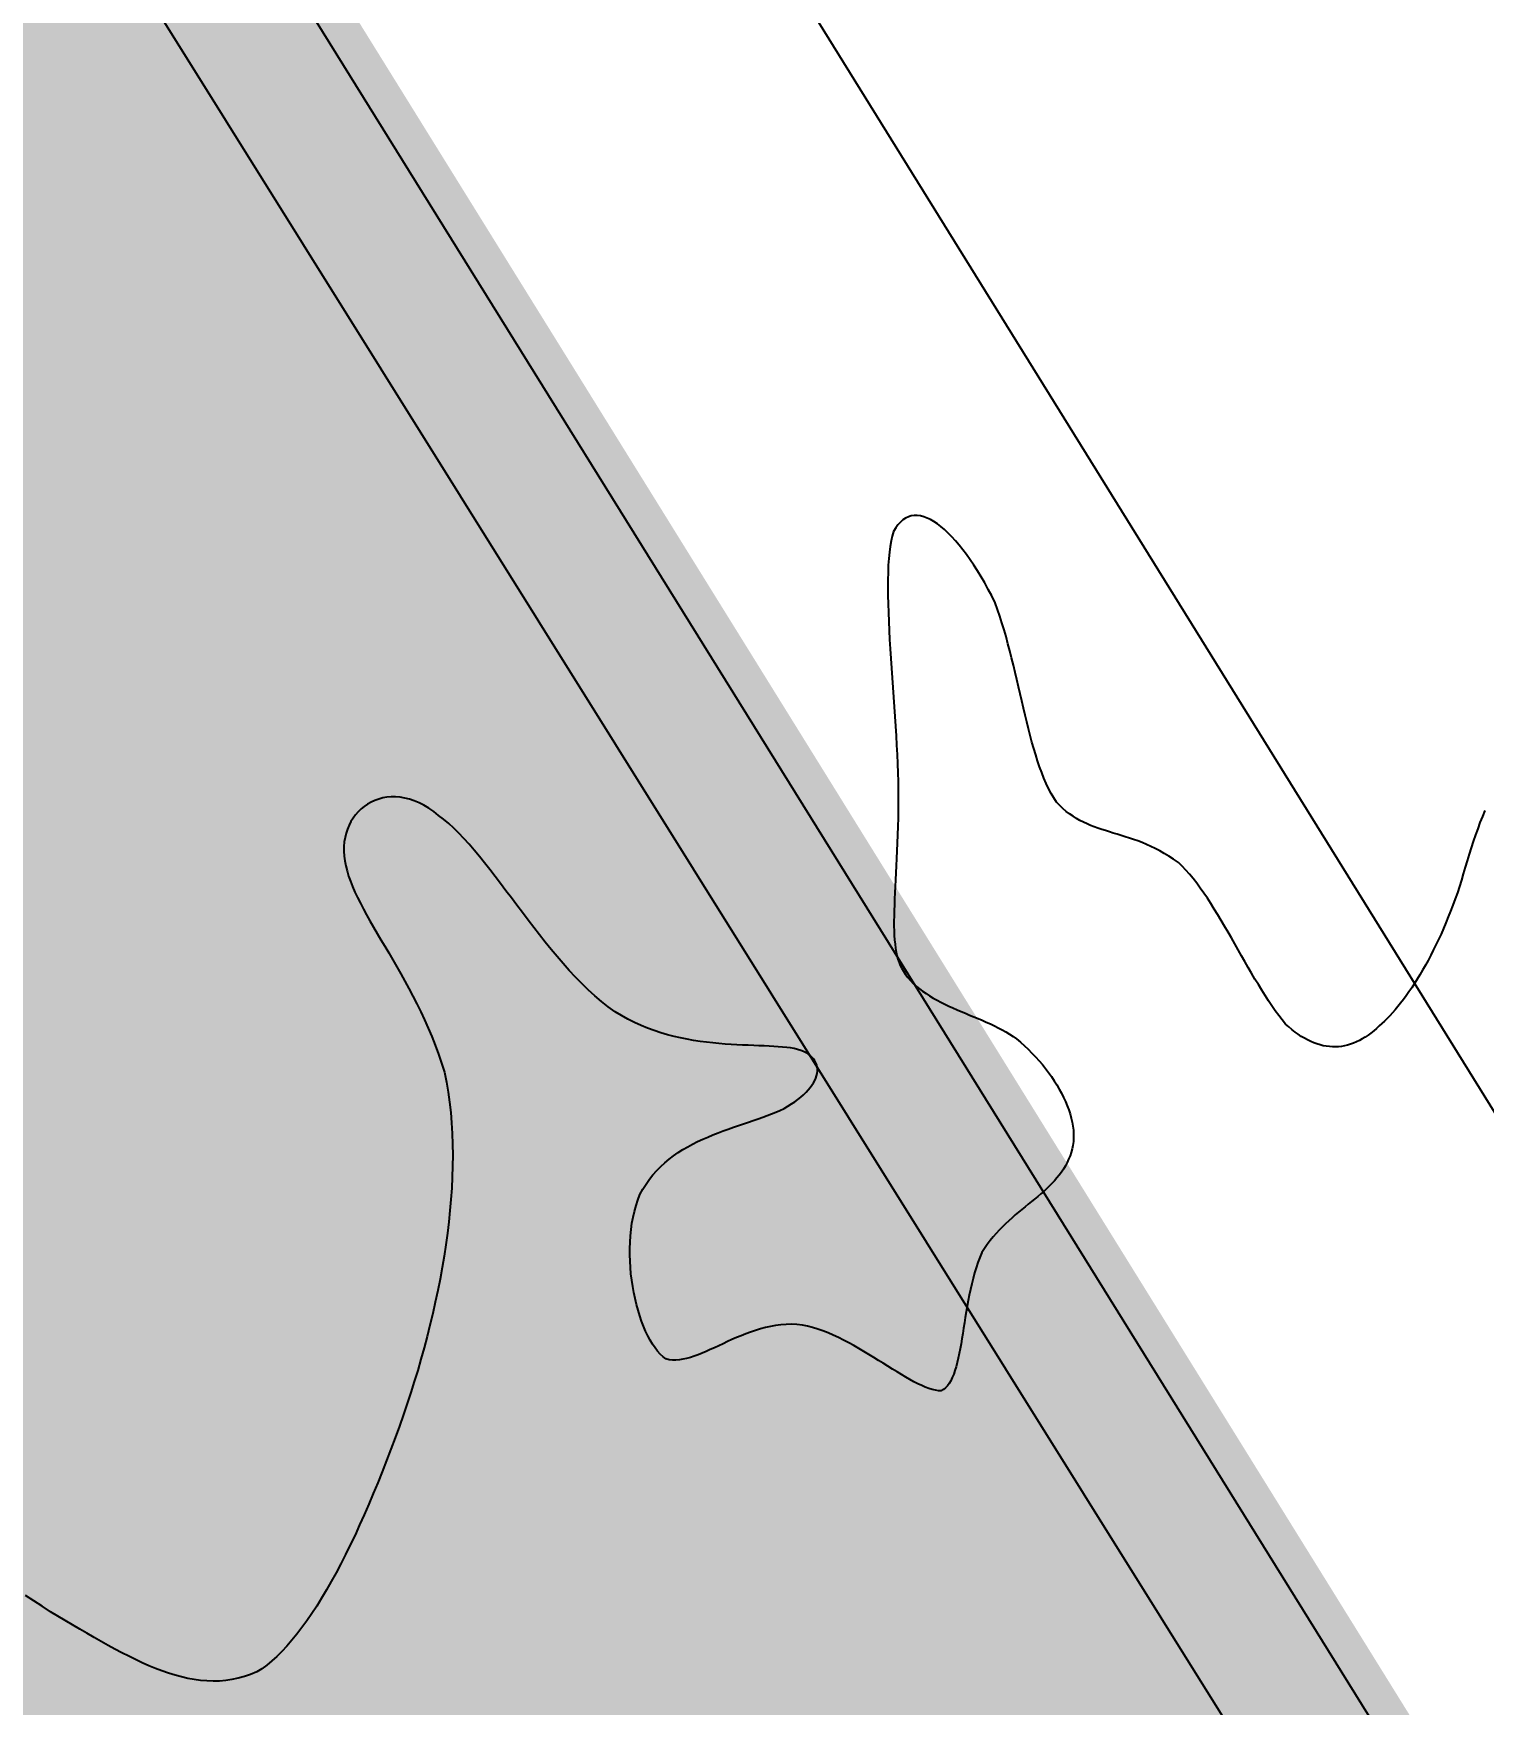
# Model space of a CAD drawing. Header units: metres. Extents: x 3 to 509016, y 4 to 6969473.
# Drawn here: x 507894.491 to 507895.671, y 6967176.124 to 6967177.483 of the extents above; entities that cross this region are included whole.
import ezdxf

# ---------------------------------------------------------------- set-up
doc = ezdxf.new("R2010")
doc.units = ezdxf.units.M
doc.layers.add('_PROP-BDY', color=6, linetype='Continuous', plot=False)
for name, color, linetype in [('C_TEXT_DIMS', 1, 'Continuous'), ('EWS_BATTER TOE', 252, 'Continuous'), ('HATCH_LANDSCAPE', 1, 'Continuous'), ('mga2020DR_UNLINED', 252, 'Continuous'), ('mga2020VEG_TREE', 252, 'Continuous'), ('XREF', 7, 'Continuous')]:
    doc.layers.add(name, color=color, linetype=linetype)
doc.styles.add('ISOCP', font='isocp.shx')
doc.dimstyles.new('ISOCP', dxfattribs={"dimtxt": 2.5, "dimasz": 3, "dimexe": 1.5, "dimexo": 5, "dimgap": 1.5, "dimtad": 1, "dimzin": 0, "dimdsep": 46, "dimtxsty": 'ISOCP', "dimcen": 1, "dimclrd": 256, "dimclre": 256, "dimclrt": 7, "dimadec": 0, "dimazin": 0, "dimtfac": 1, "dimtmove": 0, "dimatfit": 2, "dimfxl": 1, "dimtfill": 1, "dimtolj": 1, "dimtzin": 0, "dimlwd": -1, "dimlwe": -1, "dimarcsym": 0})

# ---------------------------------------------------------------- blocks, each defined once
blk = doc.blocks.new('XD_HATCH')
at = {"layer": 'HATCH_LANDSCAPE', "ltscale": 0.5}
h = blk.add_hatch(dxfattribs=at)
h.set_pattern_fill('GRASS', color=256, scale=0.05)
h.set_pattern_definition([(212.013854887, (0, 0), (-0.28538859865, -1.2375190291), [0.238125, -1.557926224]), (167.013854887, (0, 0), (-0.28538859868, -1.23751902925), [0.238125, -1.031875]), (257.013854887, (0, 0), (1.23751902925, -0.28538859868), [0.238125, -1.031875])])
edge = h.paths.add_edge_path()
edge.add_line((507834.6194, 6967286.6003), (507833.7745, 6967278.3766))
edge.add_line((507833.7745, 6967278.3766), (507834.4563, 6967266.5732))
edge.add_arc((507833.4405, 6967266.3882), 1.0325, -56.8269, 10.3208, ccw=False)
edge.add_line((507834.0055, 6967265.524), (507833.7027, 6967265.3348))
edge.add_line((507833.7027, 6967265.3348), (507831.8595, 6967265.8814))
edge.add_arc((507790.5773, 6967261.1965), 41.5471, 6.4744, 11.72996)
edge.add_arc((507652.9266, 6967269.5696), 178.3302, 0.023588, 2.717699)
edge.add_arc((507863.8943, 6967277.5885), 32.8409, 156.38178, 179.23816, ccw=False)
edge.add_line((507833.8043, 6967290.7459), (507834.868, 6967290.3037))
edge.add_line((507834.868, 6967290.3037), (507834.6194, 6967286.6003))
edge = h.paths.add_edge_path()
edge.add_line((507840.3758, 6967264.2031), (507839.0111, 6967268.6216))
edge.add_line((507839.0111, 6967268.6216), (507838.9485, 6967268.9634))
edge.add_line((507838.9485, 6967268.9634), (507838.9635, 6967269.4631))
edge.add_line((507838.9635, 6967269.4631), (507838.7986, 6967271.4707))
edge.add_line((507838.7986, 6967271.4707), (507838.5426, 6967271.9806))
edge.add_line((507838.5426, 6967271.9806), (507838.3277, 6967272.489))
edge.add_line((507838.3277, 6967272.489), (507838.1812, 6967272.9949))
edge.add_line((507838.1812, 6967272.9949), (507838.0533, 6967273.5))
edge.add_line((507838.0533, 6967273.5), (507837.435, 6967274.5364))
edge.add_line((507837.435, 6967274.5364), (507837.4424, 6967274.8298))
edge.add_line((507837.4424, 6967274.8298), (507837.523, 6967275.3334))
edge.add_line((507837.523, 6967275.3334), (507837.4511, 6967275.831))
edge.add_line((507837.4511, 6967275.831), (507837.4008, 6967276.3294))
edge.add_line((507837.4008, 6967276.3294), (507837.3858, 6967276.8292))
edge.add_line((507837.3858, 6967276.8292), (507837.3708, 6967277.329))
edge.add_line((507837.3708, 6967277.329), (507837.3559, 6967277.8288))
edge.add_line((507837.3559, 6967277.8288), (507837.2868, 6967278.3259))
edge.add_line((507837.2868, 6967278.3259), (507837.6201, 6967280.3039))
edge.add_line((507837.6201, 6967280.3039), (507837.7291, 6967281.2981))
edge.add_line((507837.7291, 6967281.2981), (507837.7573, 6967281.7976))
edge.add_line((507837.7573, 6967281.7976), (507837.7637, 6967283.3032))
edge.add_line((507837.7637, 6967283.3032), (507837.8004, 6967283.8019))
edge.add_line((507837.8004, 6967283.8019), (507837.9, 6967284.2949))
edge.add_line((507837.9, 6967284.2949), (507838.1892, 6967285.2728))
edge.add_line((507838.1892, 6967285.2728), (507838.2709, 6967285.7675))
edge.add_line((507838.2709, 6967285.7675), (507838.3266, 6967286.2645))
edge.add_line((507838.3266, 6967286.2645), (507837.056, 6967286.299))
edge.add_line((507837.056, 6967286.299), (507837.0835, 6967286.024))
edge.add_line((507837.0835, 6967286.024), (507836.2865, 6967278.3018))
edge.add_line((507836.2865, 6967278.3018), (507836.7877, 6967269.7623))
edge.add_line((507836.7877, 6967269.7623), (507836.9971, 6967265.9725))
edge.add_arc((507835.4372, 6967265.8975), 1.5617, -51.2364, 2.7548, ccw=False)
edge.add_line((507836.415, 6967264.6797), (507834.7625, 6967263.6386))
edge.add_line((507834.7625, 6967263.6386), (507834.4122, 6967261.6514))
edge.add_line((507834.4122, 6967261.6514), (507838.3369, 6967255.3696))
edge.add_arc((507838.6337, 6967255.5551), 0.35, 211.9938, 302.0004)
edge.add_line((507838.8192, 6967255.2583), (507843.102, 6967257.934))
edge.add_line((507843.102, 6967257.934), (507849.8852, 6967247.0769))
edge.add_line((507849.8852, 6967247.0769), (507845.6775, 6967244.448))
edge.add_arc((507845.8629, 6967244.1511), 0.35, 121.996, 211.996)
edge.add_line((507845.5661, 6967243.9657), (507846.3609, 6967242.6936))
edge.add_arc((507846.6577, 6967242.879), 0.35, 211.996, 301.996)
edge.add_line((507846.8432, 6967242.5822), (507851.0509, 6967245.2111))
edge.add_line((507851.0509, 6967245.2111), (507857.8321, 6967234.3573))
edge.add_line((507857.8321, 6967234.3573), (507858.9988, 6967232.4898))
edge.add_line((507858.9988, 6967232.4898), (507868.4293, 6967217.3956))
edge.add_line((507868.4293, 6967217.3956), (507869.595, 6967215.5298))
edge.add_line((507869.595, 6967215.5298), (507879.0265, 6967200.4339))
edge.add_line((507879.0265, 6967200.4339), (507880.1922, 6967198.5681))
edge.add_line((507880.1922, 6967198.5681), (507889.6237, 6967183.4722))
edge.add_line((507889.6237, 6967183.4722), (507890.8655, 6967181.6516))
edge.add_line((507890.8655, 6967181.6516), (507890.7894, 6967181.6064))
edge.add_line((507890.7894, 6967181.6064), (507900.2209, 6967166.5105))
edge.add_line((507900.2209, 6967166.5105), (507895.9381, 6967163.8347))
edge.add_arc((507896.1235, 6967163.5378), 0.35, 121.994, 211.996)
edge.add_line((507895.8267, 6967163.3524), (507896.6215, 6967162.0802))
edge.add_arc((507896.9183, 6967162.2657), 0.35, 211.9984, 301.996)
edge.add_line((507897.1038, 6967161.9689), (507901.3866, 6967164.6447))
edge.add_line((507901.3866, 6967164.6447), (507910.8181, 6967149.5487))
edge.add_line((507910.8181, 6967149.5487), (507906.5469, 6967146.8811))
edge.add_arc((507906.7649, 6967146.6028), 0.3535, 128.0734, 218.4885)
edge.add_line((507906.4882, 6967146.3828), (507907.8077, 6967145.0972))
edge.add_line((507907.8077, 6967145.0972), (507909.4019, 6967144.1738))
edge.add_line((507909.4019, 6967144.1738), (507911.1824, 6967145.0318))
edge.add_line((507911.1824, 6967145.0318), (507911.5938, 6967146.4662))
edge.add_line((507911.5938, 6967146.4662), (507913.3116, 6967147.5395))
edge.add_line((507913.3116, 6967147.5395), (507911.7607, 6967150.3145))
edge.add_line((507911.7607, 6967150.3145), (507911.3517, 6967151.1377))
edge.add_line((507911.3517, 6967151.1377), (507910.3123, 6967152.8466))
edge.add_line((507910.3123, 6967152.8466), (507910.0252, 6967153.2568))
edge.add_line((507910.0252, 6967153.2568), (507908.2386, 6967155.6779))
edge.add_line((507908.2386, 6967155.6779), (507906.8185, 6967157.7385))
edge.add_line((507906.8185, 6967157.7385), (507905.1467, 6967160.2314))
edge.add_line((507905.1467, 6967160.2314), (507902.6614, 6967164.5743))
edge.add_line((507902.6614, 6967164.5743), (507901.6885, 6967166.3247))
edge.add_line((507901.6885, 6967166.3247), (507890.3492, 6967184.5912))
edge.add_line((507890.3492, 6967184.5912), (507887.9238, 6967188.3817))
edge.add_line((507887.9238, 6967188.3817), (507882.2644, 6967197.2262))
edge.add_line((507882.2644, 6967197.2262), (507881.0853, 6967198.9492))
edge.add_line((507881.0853, 6967198.9492), (507875.2149, 6967208.1494))
edge.add_line((507875.2149, 6967208.1494), (507870.7184, 6967215.3627))
edge.add_line((507870.7184, 6967215.3627), (507864.5811, 6967226.2674))
edge.add_line((507864.5811, 6967226.2674), (507858.7045, 6967235.0792))
edge.add_line((507858.7045, 6967235.0792), (507856.2419, 6967238.7442))
edge.add_line((507856.2419, 6967238.7442), (507855.1022, 6967240.3904))
edge.add_line((507855.1022, 6967240.3904), (507854.8173, 6967240.8019))
edge.add_line((507854.8173, 6967240.8019), (507854.0618, 6967242.0986))
edge.add_line((507854.0618, 6967242.0986), (507852.576, 6967244.7077))
edge.add_line((507852.576, 6967244.7077), (507851.066, 6967247.3016))
edge.add_line((507851.066, 6967247.3016), (507849.5393, 6967249.8852))
edge.add_line((507849.5393, 6967249.8852), (507848.9949, 6967250.7242))
edge.add_line((507848.9949, 6967250.7242), (507848.7226, 6967251.1437))
edge.add_line((507848.7226, 6967251.1437), (507848.4401, 6967251.5567))
edge.add_line((507848.4401, 6967251.5567), (507847.8618, 6967252.3745))
edge.add_line((507847.8618, 6967252.3745), (507847.3356, 6967253.2249))
edge.add_line((507847.3356, 6967253.2249), (507845.7975, 6967255.8013))
edge.add_line((507845.7975, 6967255.8013), (507844.2186, 6967258.446))
edge.add_line((507844.2186, 6967258.446), (507842.8502, 6967261.0217))
edge.add_line((507842.8502, 6967261.0217), (507842.6112, 6967261.4614))
edge.add_line((507842.6112, 6967261.4614), (507842.0412, 6967262.2858))
edge.add_line((507842.0412, 6967262.2858), (507840.3758, 6967264.2031))
blk = doc.blocks.new('25027_BNP_Skygate Play-Sheet - 000101 - SITE PLAN')
at = {"layer": '_PROP-BDY'}
blk.add_line((-2401700.5, 3945943.9), (-2257300.5, 3945943.9), dxfattribs=at)
blk = doc.blocks.new('XE_ARCH')
at = {"xscale": 0.001, "yscale": 0.001, "zscale": 0.001, "rotation": 121.996}
blk.add_blockref('25027_BNP_Skygate Play-Sheet - 000101 - SITE PLAN', (509988.1258, 6971273.7702), dxfattribs=at)
blk = doc.blocks.new('XE_LOT BOUNDARY')
at = {"layer": '_PROP-BDY'}
blk.add_line((507914.1948, 6967146.1257), (507837.683, 6967268.5892), dxfattribs=at)
blk = doc.blocks.new('BAC V TREE')
for p, q in [((7.3882, -9.705), (7.3737, -9.7117)), ((7.4033, -9.7005), (7.3882, -9.705)), ((7.419, -9.6983), (7.4033, -9.7005)), ((7.4351, -9.6983), (7.419, -9.6983)), ((7.4517, -9.7005), (7.4351, -9.6983)), ((7.4687, -9.7048), (7.4517, -9.7005)), ((7.4861, -9.7112), (7.4687, -9.7048)), ((7.3109, -9.7823), (7.3039, -9.8056)), ((7.3221, -9.7632), (7.3109, -9.7823)), ((7.3339, -9.7466), (7.3221, -9.7632)), ((7.3465, -9.7325), (7.3339, -9.7466)), ((7.3598, -9.7209), (7.3465, -9.7325)), ((7.3737, -9.7117), (7.3598, -9.7209)), ((7.5039, -9.7196), (7.4861, -9.7112)), ((7.522, -9.7299), (7.5039, -9.7196)), ((7.5404, -9.7422), (7.522, -9.7299)), ((7.559, -9.7563), (7.5404, -9.7422)), ((7.5778, -9.7722), (7.559, -9.7563)), ((7.5968, -9.7899), (7.5778, -9.7722)), ((7.6159, -9.8092), (7.5968, -9.7899)), ((7.2929, -9.8599), (7.2888, -9.8906)), ((7.2979, -9.8315), (7.2929, -9.8599)), ((7.3039, -9.8056), (7.2979, -9.8315)), ((7.6351, -9.8302), (7.6159, -9.8092)), ((7.6544, -9.8528), (7.6351, -9.8302)), ((7.6737, -9.877), (7.6544, -9.8528)), ((7.693, -9.9026), (7.6737, -9.877)), ((7.2832, -9.9587), (7.2816, -9.9958)), ((7.2856, -9.9236), (7.2832, -9.9587)), ((7.2888, -9.8906), (7.2856, -9.9236)), ((7.7123, -9.9297), (7.693, -9.9026)), ((7.7314, -9.9581), (7.7123, -9.9297)), ((7.7505, -9.9879), (7.7314, -9.9581)), ((7.2807, -10.0347), (7.2805, -10.0754)), ((7.2816, -9.9958), (7.2807, -10.0347)), ((7.7694, -10.019), (7.7505, -9.9879)), ((7.7881, -10.0513), (7.7694, -10.019)), ((7.8066, -10.0848), (7.7881, -10.0513)), ((7.2805, -10.0754), (7.2809, -10.1176)), ((7.2809, -10.1176), (7.2818, -10.1613)), ((7.8248, -10.1194), (7.8066, -10.0848)), ((7.8427, -10.1551), (7.8248, -10.1194)), ((7.2818, -10.1613), (7.2833, -10.2062)), ((7.2833, -10.2062), (7.2852, -10.2524)), ((7.8551, -10.1894), (7.8427, -10.1551)), ((7.8669, -10.2243), (7.8551, -10.1894)), ((7.8782, -10.2598), (7.8669, -10.2243)), ((7.2852, -10.2524), (7.2875, -10.2996)), ((7.2875, -10.2996), (7.2901, -10.3478)), ((7.889, -10.2958), (7.8782, -10.2598)), ((7.8995, -10.3323), (7.889, -10.2958)), ((7.2901, -10.3478), (7.2931, -10.3967)), ((7.2931, -10.3967), (7.2963, -10.4463)), ((7.9096, -10.3692), (7.8995, -10.3323)), ((7.9193, -10.4064), (7.9096, -10.3692)), ((7.9288, -10.4438), (7.9193, -10.4064)), ((7.2963, -10.4463), (7.2996, -10.4965)), ((7.2996, -10.4965), (7.3031, -10.547)), ((7.938, -10.4814), (7.9288, -10.4438)), ((7.9471, -10.5191), (7.938, -10.4814)), ((7.3031, -10.547), (7.3067, -10.5978)), ((7.9559, -10.5567), (7.9471, -10.5191)), ((7.9647, -10.5944), (7.9559, -10.5567)), ((7.3067, -10.5978), (7.3103, -10.6487)), ((7.3103, -10.6487), (7.3138, -10.6996)), ((7.9733, -10.6319), (7.9647, -10.5944)), ((7.982, -10.6691), (7.9733, -10.6319)), ((7.9906, -10.7061), (7.982, -10.6691)), ((7.3138, -10.6996), (7.3173, -10.7504)), ((7.3173, -10.7504), (7.3206, -10.801)), ((7.9993, -10.7428), (7.9906, -10.7061)), ((8.0081, -10.779), (7.9993, -10.7428)), ((7.3206, -10.801), (7.3238, -10.8511)), ((8.017, -10.8147), (8.0081, -10.779)), ((8.0261, -10.8498), (8.017, -10.8147)), ((7.3238, -10.8511), (7.3267, -10.9007)), ((7.3267, -10.9007), (7.3293, -10.9497)), ((8.0354, -10.8842), (8.0261, -10.8498)), ((8.0449, -10.918), (8.0354, -10.8842)), ((8.0548, -10.9509), (8.0449, -10.918)), ((7.3293, -10.9497), (7.3315, -10.9978)), ((7.3315, -10.9978), (7.3333, -11.0451)), ((8.065, -10.983), (8.0548, -10.9509)), ((8.0756, -11.0141), (8.065, -10.983)), ((8.0866, -11.0442), (8.0756, -11.0141)), ((7.3333, -11.0451), (7.3347, -11.0913)), ((7.3347, -11.0913), (7.3356, -11.1363)), ((8.0981, -11.0731), (8.0866, -11.0442)), ((8.1101, -11.101), (8.0981, -11.0731)), ((8.1226, -11.1275), (8.1101, -11.101)), ((4.5946, -11.1894), (4.5751, -11.1983)), ((4.6148, -11.1822), (4.5946, -11.1894)), ((4.636, -11.1767), (4.6148, -11.1822)), ((4.6578, -11.173), (4.636, -11.1767)), ((4.6803, -11.1711), (4.6578, -11.173)), ((4.7034, -11.1712), (4.6803, -11.1711)), ((4.7271, -11.1731), (4.7034, -11.1712)), ((4.7513, -11.1772), (4.7271, -11.1731)), ((4.7758, -11.1833), (4.7513, -11.1772)), ((4.8008, -11.1917), (4.7758, -11.1833)), ((4.8259, -11.2022), (4.8008, -11.1917)), ((7.3354, -11.1859), (7.3349, -11.2341)), ((7.3356, -11.1363), (7.3354, -11.1859)), ((8.1357, -11.1528), (8.1226, -11.1275)), ((8.1495, -11.1766), (8.1357, -11.1528)), ((8.1639, -11.199), (8.1495, -11.1766)), ((4.4807, -11.2818), (4.4693, -11.3002)), ((4.4935, -11.2646), (4.4807, -11.2818)), ((4.5075, -11.2486), (4.4935, -11.2646)), ((4.5228, -11.2339), (4.5075, -11.2486)), ((4.5392, -11.2206), (4.5228, -11.2339)), ((4.5567, -11.2087), (4.5392, -11.2206)), ((4.5751, -11.1983), (4.5567, -11.2087)), ((4.8514, -11.2151), (4.8259, -11.2022)), ((4.8769, -11.2304), (4.8514, -11.2151)), ((4.9025, -11.2481), (4.8769, -11.2304)), ((4.9282, -11.2683), (4.9025, -11.2481)), ((4.9547, -11.2884), (4.9282, -11.2683)), ((7.334, -11.2809), (7.3329, -11.3261)), ((7.3349, -11.2341), (7.334, -11.2809)), ((8.1808, -11.2165), (8.1639, -11.199)), ((8.1978, -11.2325), (8.1808, -11.2165)), ((8.2151, -11.2472), (8.1978, -11.2325)), ((8.2326, -11.2606), (8.2151, -11.2472)), ((8.2503, -11.2729), (8.2326, -11.2606)), ((8.2683, -11.2841), (8.2503, -11.2729)), ((8.2865, -11.2944), (8.2683, -11.2841)), ((10.3937, -11.2735), (10.3813, -11.3053)), ((10.4066, -11.2424), (10.3937, -11.2735)), ((4.4437, -11.3616), (4.4382, -11.3839)), ((4.4507, -11.3401), (4.4437, -11.3616)), ((4.4593, -11.3196), (4.4507, -11.3401)), ((4.4693, -11.3002), (4.4593, -11.3196)), ((4.9812, -11.3107), (4.9547, -11.2884)), ((5.0078, -11.3351), (4.9812, -11.3107)), ((5.0344, -11.3614), (5.0078, -11.3351)), ((5.0612, -11.3894), (5.0344, -11.3614)), ((7.3315, -11.37), (7.3299, -11.4125)), ((7.3329, -11.3261), (7.3315, -11.37)), ((8.3049, -11.3038), (8.2865, -11.2944)), ((8.3236, -11.3124), (8.3049, -11.3038)), ((8.3425, -11.3204), (8.3236, -11.3124)), ((8.3616, -11.3279), (8.3425, -11.3204)), ((8.381, -11.3349), (8.3616, -11.3279)), ((8.4007, -11.3415), (8.381, -11.3349)), ((8.4206, -11.3479), (8.4007, -11.3415)), ((8.4408, -11.3541), (8.4206, -11.3479)), ((8.4612, -11.3603), (8.4408, -11.3541)), ((8.4819, -11.3666), (8.4612, -11.3603)), ((8.5029, -11.3729), (8.4819, -11.3666)), ((10.3578, -11.3706), (10.3465, -11.4039)), ((10.3694, -11.3377), (10.3578, -11.3706)), ((10.3813, -11.3053), (10.3694, -11.3377)), ((4.4325, -11.431), (4.4323, -11.4556)), ((4.4323, -11.4556), (4.4339, -11.4808)), ((4.4345, -11.4071), (4.4325, -11.431)), ((4.4382, -11.3839), (4.4345, -11.4071)), ((5.088, -11.4192), (5.0612, -11.3894)), ((5.115, -11.4504), (5.088, -11.4192)), ((5.1422, -11.4831), (5.115, -11.4504)), ((7.3282, -11.4536), (7.3264, -11.4934)), ((7.3299, -11.4125), (7.3282, -11.4536)), ((8.5242, -11.3796), (8.5029, -11.3729)), ((8.5457, -11.3865), (8.5242, -11.3796)), ((8.5675, -11.394), (8.5457, -11.3865)), ((8.5896, -11.4019), (8.5675, -11.394)), ((8.612, -11.4106), (8.5896, -11.4019)), ((8.6347, -11.4199), (8.612, -11.4106)), ((8.6577, -11.4301), (8.6347, -11.4199)), ((8.681, -11.4413), (8.6577, -11.4301)), ((8.7046, -11.4535), (8.681, -11.4413)), ((8.7284, -11.4669), (8.7046, -11.4535)), ((10.3355, -11.4375), (10.3248, -11.4713)), ((10.3465, -11.4039), (10.3355, -11.4375)), ((4.4339, -11.4808), (4.4375, -11.5065)), ((4.4375, -11.5065), (4.4422, -11.5324)), ((4.4422, -11.5324), (4.4487, -11.5587)), ((5.1695, -11.5169), (5.1422, -11.4831)), ((5.197, -11.5519), (5.1695, -11.5169)), ((7.3245, -11.5318), (7.3227, -11.569)), ((7.3264, -11.4934), (7.3245, -11.5318)), ((8.7527, -11.4815), (8.7284, -11.4669)), ((8.7772, -11.4974), (8.7527, -11.4815)), ((8.802, -11.5148), (8.7772, -11.4974)), ((8.8216, -11.5337), (8.802, -11.5148)), ((8.8409, -11.5541), (8.8216, -11.5337)), ((10.304, -11.5393), (10.2939, -11.5732)), ((10.3143, -11.5052), (10.304, -11.5393)), ((10.3248, -11.4713), (10.3143, -11.5052)), ((4.4487, -11.5587), (4.4568, -11.5855)), ((4.4568, -11.5855), (4.4664, -11.6129)), ((4.4664, -11.6129), (4.4775, -11.6408)), ((5.2247, -11.5878), (5.197, -11.5519)), ((5.2526, -11.6246), (5.2247, -11.5878)), ((5.2808, -11.662), (5.2526, -11.6246)), ((7.3208, -11.6048), (7.3191, -11.6394)), ((7.3227, -11.569), (7.3208, -11.6048)), ((8.8601, -11.5759), (8.8409, -11.5541)), ((8.8791, -11.5989), (8.8601, -11.5759)), ((8.898, -11.6231), (8.8791, -11.5989)), ((8.9167, -11.6484), (8.898, -11.6231)), ((10.2838, -11.607), (10.2739, -11.6406)), ((10.2939, -11.5732), (10.2838, -11.607)), ((4.4775, -11.6408), (4.49, -11.6692)), ((4.49, -11.6692), (4.5036, -11.6982)), ((4.5036, -11.6982), (4.5185, -11.7279)), ((5.3093, -11.7), (5.2808, -11.662)), ((5.338, -11.7384), (5.3093, -11.7)), ((7.316, -11.7048), (7.3148, -11.7357)), ((7.3175, -11.6727), (7.316, -11.7048)), ((7.3191, -11.6394), (7.3175, -11.6727)), ((8.9352, -11.6747), (8.9167, -11.6484)), ((8.9537, -11.7019), (8.9352, -11.6747)), ((8.972, -11.7299), (8.9537, -11.7019)), ((10.2515, -11.7056), (10.2398, -11.7374)), ((10.2628, -11.6733), (10.2515, -11.7056)), ((10.2739, -11.6406), (10.2628, -11.6733)), ((4.5185, -11.7279), (4.5344, -11.7581)), ((4.5344, -11.7581), (4.5512, -11.7889)), ((4.5512, -11.7889), (4.569, -11.8204)), ((5.3671, -11.7771), (5.338, -11.7384)), ((5.3965, -11.8159), (5.3671, -11.7771)), ((7.3131, -11.794), (7.3128, -11.8214)), ((7.3138, -11.7654), (7.3131, -11.794)), ((7.3148, -11.7357), (7.3138, -11.7654)), ((8.9902, -11.7586), (8.972, -11.7299)), ((9.0083, -11.7879), (8.9902, -11.7586)), ((9.0263, -11.8178), (9.0083, -11.7879)), ((10.2155, -11.7996), (10.203, -11.83)), ((10.2278, -11.7687), (10.2155, -11.7996)), ((10.2398, -11.7374), (10.2278, -11.7687)), ((4.569, -11.8204), (4.5875, -11.8525)), ((4.5875, -11.8525), (4.6067, -11.8854)), ((4.6067, -11.8854), (4.6264, -11.9189)), ((5.4262, -11.8547), (5.3965, -11.8159)), ((5.4562, -11.8933), (5.4262, -11.8547)), ((5.4867, -11.9317), (5.4562, -11.8933)), ((7.3128, -11.8214), (7.3129, -11.8477)), ((7.3129, -11.8477), (7.3135, -11.8729)), ((7.3135, -11.8729), (7.3145, -11.897)), ((7.3145, -11.897), (7.3161, -11.9201)), ((9.0442, -11.8481), (9.0263, -11.8178)), ((9.062, -11.8787), (9.0442, -11.8481)), ((9.0798, -11.9096), (9.062, -11.8787)), ((10.1772, -11.8892), (10.1639, -11.9179)), ((10.1902, -11.8598), (10.1772, -11.8892)), ((10.203, -11.83), (10.1902, -11.8598)), ((4.6264, -11.9189), (4.6467, -11.9531)), ((4.6467, -11.9531), (4.6673, -11.9881)), ((5.5175, -11.9696), (5.4867, -11.9317)), ((5.5488, -12.007), (5.5175, -11.9696)), ((7.3161, -11.9201), (7.3182, -11.9421)), ((7.3182, -11.9421), (7.321, -11.9631)), ((7.321, -11.9631), (7.3244, -11.9832)), ((7.3244, -11.9832), (7.3286, -12.0022)), ((9.0975, -11.9406), (9.0798, -11.9096)), ((9.1152, -11.9717), (9.0975, -11.9406)), ((9.1328, -12.0028), (9.1152, -11.9717)), ((10.1369, -11.9737), (10.1231, -12.0006)), ((10.1505, -11.9461), (10.1369, -11.9737)), ((10.1639, -11.9179), (10.1505, -11.9461)), ((4.6673, -11.9881), (4.6882, -12.0238)), ((4.6882, -12.0238), (4.7094, -12.0603)), ((4.7094, -12.0603), (4.7306, -12.0976)), ((5.5805, -12.0438), (5.5488, -12.007)), ((5.6127, -12.0796), (5.5805, -12.0438)), ((7.3286, -12.0022), (7.3335, -12.0203)), ((7.3335, -12.0203), (7.3393, -12.0375)), ((7.3393, -12.0375), (7.3458, -12.0537)), ((7.3458, -12.0537), (7.3533, -12.0691)), ((7.3533, -12.0691), (7.3618, -12.0836)), ((9.1505, -12.0337), (9.1328, -12.0028)), ((9.1681, -12.0644), (9.1505, -12.0337)), ((9.1857, -12.0947), (9.1681, -12.0644)), ((10.0952, -12.0526), (10.081, -12.0776)), ((10.1092, -12.0269), (10.0952, -12.0526)), ((10.1231, -12.0006), (10.1092, -12.0269)), ((4.7306, -12.0976), (4.7518, -12.1357)), ((4.7518, -12.1357), (4.773, -12.1746)), ((5.6453, -12.1145), (5.6127, -12.0796)), ((5.6785, -12.1483), (5.6453, -12.1145)), ((5.7121, -12.1809), (5.6785, -12.1483)), ((7.3618, -12.0836), (7.3731, -12.1009)), ((7.3731, -12.1009), (7.3856, -12.1174)), ((7.3856, -12.1174), (7.3992, -12.1331)), ((7.3992, -12.1331), (7.4138, -12.1481)), ((7.4138, -12.1481), (7.4293, -12.1623)), ((9.2032, -12.1247), (9.1857, -12.0947)), ((9.2209, -12.1541), (9.2032, -12.1247)), ((9.2385, -12.183), (9.2209, -12.1541)), ((10.038, -12.1483), (10.0236, -12.1703)), ((10.0524, -12.1254), (10.038, -12.1483)), ((10.0667, -12.1019), (10.0524, -12.1254)), ((10.081, -12.0776), (10.0667, -12.1019)), ((4.773, -12.1746), (4.794, -12.2143)), ((4.794, -12.2143), (4.8146, -12.2549)), ((5.7463, -12.212), (5.7121, -12.1809)), ((5.781, -12.2417), (5.7463, -12.212)), ((5.8163, -12.2697), (5.781, -12.2417)), ((7.4293, -12.1623), (7.4456, -12.1759)), ((7.4456, -12.1759), (7.4628, -12.1888)), ((7.4628, -12.1888), (7.4807, -12.2011)), ((7.4807, -12.2011), (7.4993, -12.213)), ((7.4993, -12.213), (7.5186, -12.2243)), ((7.5186, -12.2243), (7.5384, -12.2353)), ((7.5384, -12.2353), (7.5586, -12.2458)), ((7.5586, -12.2458), (7.5793, -12.256)), ((9.2561, -12.2111), (9.2385, -12.183)), ((9.2738, -12.2385), (9.2561, -12.2111)), ((9.2916, -12.265), (9.2738, -12.2385)), ((9.9803, -12.2318), (9.9659, -12.2507)), ((9.9947, -12.2121), (9.9803, -12.2318)), ((10.0092, -12.1916), (9.9947, -12.2121)), ((10.0236, -12.1703), (10.0092, -12.1916)), ((4.8146, -12.2549), (4.8349, -12.2963)), ((4.8349, -12.2963), (4.8548, -12.3387)), ((5.8522, -12.2958), (5.8163, -12.2697)), ((5.8858, -12.3163), (5.8522, -12.2958)), ((5.9198, -12.335), (5.8858, -12.3163)), ((5.954, -12.3522), (5.9198, -12.335)), ((7.5793, -12.256), (7.6004, -12.2659)), ((7.6004, -12.2659), (7.6218, -12.2756)), ((7.6218, -12.2756), (7.6434, -12.2851)), ((7.6434, -12.2851), (7.6652, -12.2945)), ((7.6652, -12.2945), (7.6871, -12.3037)), ((7.6871, -12.3037), (7.7091, -12.3129)), ((7.7091, -12.3129), (7.731, -12.3221)), ((7.731, -12.3221), (7.7529, -12.3314)), ((7.7529, -12.3314), (7.7747, -12.3408)), ((9.3094, -12.2905), (9.2916, -12.265)), ((9.3273, -12.3149), (9.3094, -12.2905)), ((9.3452, -12.3382), (9.3273, -12.3149)), ((9.895, -12.3317), (9.8811, -12.3451)), ((9.909, -12.3173), (9.895, -12.3317)), ((9.9231, -12.302), (9.909, -12.3173)), ((9.9373, -12.2858), (9.9231, -12.302)), ((9.9516, -12.2687), (9.9373, -12.2858)), ((9.9659, -12.2507), (9.9516, -12.2687)), ((4.8548, -12.3387), (4.874, -12.382)), ((4.874, -12.382), (4.8926, -12.4262)), ((5.9883, -12.3677), (5.954, -12.3522)), ((6.0229, -12.3818), (5.9883, -12.3677)), ((6.0575, -12.3946), (6.0229, -12.3818)), ((6.0921, -12.406), (6.0575, -12.3946)), ((6.1267, -12.4161), (6.0921, -12.406)), ((6.1612, -12.4251), (6.1267, -12.4161)), ((7.7747, -12.3408), (7.7962, -12.3502)), ((7.7962, -12.3502), (7.8175, -12.3599)), ((7.8175, -12.3599), (7.8385, -12.3699)), ((7.8385, -12.3699), (7.8591, -12.3801)), ((7.8591, -12.3801), (7.8792, -12.3906)), ((7.8792, -12.3906), (7.8988, -12.4015)), ((7.8988, -12.4015), (7.9178, -12.4129)), ((7.9178, -12.4129), (7.9362, -12.4247)), ((9.3633, -12.3602), (9.3452, -12.3382)), ((9.3798, -12.3752), (9.3633, -12.3602)), ((9.3963, -12.3891), (9.3798, -12.3752)), ((9.4128, -12.4021), (9.3963, -12.3891)), ((9.4293, -12.414), (9.4128, -12.4021)), ((9.4458, -12.4249), (9.4293, -12.414)), ((9.795, -12.4187), (9.78, -12.4288)), ((9.8099, -12.4076), (9.795, -12.4187)), ((9.8247, -12.3956), (9.8099, -12.4076)), ((9.8394, -12.3828), (9.8247, -12.3956)), ((9.8539, -12.369), (9.8394, -12.3828)), ((9.8675, -12.3576), (9.8539, -12.369)), ((9.8811, -12.3451), (9.8675, -12.3576)), ((4.8926, -12.4262), (4.9105, -12.4713)), ((4.9105, -12.4713), (4.9274, -12.5174)), ((6.1956, -12.4331), (6.1612, -12.4251)), ((6.2298, -12.44), (6.1956, -12.4331)), ((6.2638, -12.446), (6.2298, -12.44)), ((6.2975, -12.4512), (6.2638, -12.446)), ((6.3308, -12.4556), (6.2975, -12.4512)), ((6.3637, -12.4593), (6.3308, -12.4556)), ((6.3962, -12.4624), (6.3637, -12.4593)), ((6.4281, -12.4649), (6.3962, -12.4624)), ((6.4595, -12.4671), (6.4281, -12.4649)), ((6.4902, -12.4688), (6.4595, -12.4671)), ((6.5203, -12.4703), (6.4902, -12.4688)), ((6.5496, -12.4715), (6.5203, -12.4703)), ((6.5782, -12.4726), (6.5496, -12.4715)), ((6.6059, -12.4736), (6.5782, -12.4726)), ((6.6327, -12.4746), (6.6059, -12.4736)), ((6.6585, -12.4758), (6.6327, -12.4746)), ((6.6834, -12.4771), (6.6585, -12.4758)), ((6.7072, -12.4787), (6.6834, -12.4771)), ((6.7298, -12.4806), (6.7072, -12.4787)), ((6.7513, -12.4829), (6.7298, -12.4806)), ((6.7716, -12.4856), (6.7513, -12.4829)), ((6.7906, -12.489), (6.7716, -12.4856)), ((6.8082, -12.4935), (6.7906, -12.489)), ((6.8245, -12.4987), (6.8082, -12.4935)), ((6.8393, -12.5047), (6.8245, -12.4987)), ((6.8528, -12.5114), (6.8393, -12.5047)), ((7.9362, -12.4247), (7.9539, -12.4371)), ((7.9539, -12.4371), (7.9751, -12.4551)), ((7.9751, -12.4551), (7.9957, -12.4736)), ((7.9957, -12.4736), (8.0158, -12.4926)), ((8.0158, -12.4926), (8.0353, -12.512)), ((9.4622, -12.4349), (9.4458, -12.4249)), ((9.4787, -12.4438), (9.4622, -12.4349)), ((9.4951, -12.4517), (9.4787, -12.4438)), ((9.5114, -12.4586), (9.4951, -12.4517)), ((9.5277, -12.4645), (9.5114, -12.4586)), ((9.544, -12.4695), (9.5277, -12.4645)), ((9.5602, -12.4735), (9.544, -12.4695)), ((9.5764, -12.4765), (9.5602, -12.4735)), ((9.5925, -12.4785), (9.5764, -12.4765)), ((9.6086, -12.4796), (9.5925, -12.4785)), ((9.6246, -12.4797), (9.6086, -12.4796)), ((9.6405, -12.4788), (9.6246, -12.4797)), ((9.6563, -12.477), (9.6405, -12.4788)), ((9.6721, -12.4742), (9.6563, -12.477)), ((9.6878, -12.4706), (9.6721, -12.4742)), ((9.7034, -12.4659), (9.6878, -12.4706)), ((9.7189, -12.4604), (9.7034, -12.4659)), ((9.7343, -12.4539), (9.7189, -12.4604)), ((9.7497, -12.4464), (9.7343, -12.4539)), ((9.7649, -12.4381), (9.7497, -12.4464)), ((9.78, -12.4288), (9.7649, -12.4381)), ((4.9274, -12.5174), (4.9435, -12.5645)), ((4.9435, -12.5645), (4.9584, -12.6126)), ((6.8648, -12.5187), (6.8528, -12.5114)), ((6.8754, -12.5266), (6.8648, -12.5187)), ((6.8847, -12.535), (6.8754, -12.5266)), ((6.8926, -12.544), (6.8847, -12.535)), ((6.8991, -12.5535), (6.8926, -12.544)), ((6.9042, -12.5635), (6.8991, -12.5535)), ((6.908, -12.5738), (6.9042, -12.5635)), ((6.9105, -12.5846), (6.908, -12.5738)), ((6.9117, -12.5957), (6.9105, -12.5846)), ((6.9115, -12.6071), (6.9117, -12.5957)), ((8.0353, -12.512), (8.0541, -12.5319)), ((8.0541, -12.5319), (8.0723, -12.552)), ((8.0723, -12.552), (8.0897, -12.5726)), ((8.0897, -12.5726), (8.1065, -12.5934)), ((8.1065, -12.5934), (8.1225, -12.6144)), ((4.9584, -12.6126), (4.9689, -12.6639)), ((4.9689, -12.6639), (4.9779, -12.7162)), ((6.8742, -12.6925), (6.8833, -12.68)), ((6.8833, -12.68), (6.8912, -12.6675)), ((6.8912, -12.6675), (6.8978, -12.6551)), ((6.8978, -12.6551), (6.9032, -12.6428)), ((6.9032, -12.6428), (6.9072, -12.6307)), ((6.9072, -12.6307), (6.91, -12.6188)), ((6.91, -12.6188), (6.9115, -12.6071)), ((8.1225, -12.6144), (8.1378, -12.6357)), ((8.1378, -12.6357), (8.1522, -12.6572)), ((8.1522, -12.6572), (8.1658, -12.6788)), ((8.1658, -12.6788), (8.1786, -12.7005)), ((4.9779, -12.7162), (4.9854, -12.7693)), ((4.9854, -12.7693), (4.9915, -12.8233)), ((6.7758, -12.7786), (6.7935, -12.7667)), ((6.7935, -12.7667), (6.81, -12.7546)), ((6.81, -12.7546), (6.8252, -12.7424)), ((6.8252, -12.7424), (6.8393, -12.73)), ((6.8393, -12.73), (6.8522, -12.7176)), ((6.8522, -12.7176), (6.8638, -12.705)), ((6.8638, -12.705), (6.8742, -12.6925)), ((8.1786, -12.7005), (8.1904, -12.7222)), ((8.1904, -12.7222), (8.2013, -12.7441)), ((8.2013, -12.7441), (8.2113, -12.7659)), ((8.2113, -12.7659), (8.2203, -12.7876)), ((4.9915, -12.8233), (4.9962, -12.878)), ((6.5762, -12.8657), (6.6012, -12.8571)), ((6.6012, -12.8571), (6.6256, -12.8485)), ((6.6256, -12.8485), (6.6493, -12.8398)), ((6.6493, -12.8398), (6.6723, -12.831)), ((6.6723, -12.831), (6.6945, -12.8219)), ((6.6945, -12.8219), (6.7158, -12.8125)), ((6.7158, -12.8125), (6.737, -12.8015)), ((6.737, -12.8015), (6.757, -12.7902)), ((6.757, -12.7902), (6.7758, -12.7786)), ((8.2203, -12.7876), (8.2283, -12.8094)), ((8.2283, -12.8094), (8.2352, -12.8309)), ((8.2352, -12.8309), (8.2411, -12.8524)), ((8.2411, -12.8524), (8.2459, -12.8736)), ((4.9962, -12.878), (4.9995, -12.9334)), ((4.9995, -12.9334), (5.0015, -12.9894)), ((6.3377, -12.9517), (6.3646, -12.9406)), ((6.3646, -12.9406), (6.3915, -12.93)), ((6.3915, -12.93), (6.4184, -12.9199)), ((6.4184, -12.9199), (6.4453, -12.9102)), ((6.4453, -12.9102), (6.472, -12.9009)), ((6.472, -12.9009), (6.4986, -12.8918)), ((6.4986, -12.8918), (6.5249, -12.883)), ((6.5249, -12.883), (6.5508, -12.8743)), ((6.5508, -12.8743), (6.5762, -12.8657)), ((8.2459, -12.8736), (8.2496, -12.8947)), ((8.2496, -12.8947), (8.2521, -12.9155)), ((8.2521, -12.9155), (8.2534, -12.936)), ((8.2534, -12.936), (8.2535, -12.9561)), ((5.0015, -12.9894), (5.0023, -13.0461)), ((6.1589, -13.0496), (6.183, -13.033)), ((6.183, -13.033), (6.2077, -13.0174)), ((6.2077, -13.0174), (6.2329, -13.0026)), ((6.2329, -13.0026), (6.2586, -12.9888)), ((6.2586, -12.9888), (6.2847, -12.9757)), ((6.2847, -12.9757), (6.3111, -12.9634)), ((6.3111, -12.9634), (6.3377, -12.9517)), ((8.2412, -13.0328), (8.2348, -13.0507)), ((8.2463, -13.0143), (8.2412, -13.0328)), ((8.25, -12.9953), (8.2463, -13.0143)), ((8.2524, -12.9759), (8.25, -12.9953)), ((8.2535, -12.9561), (8.2524, -12.9759)), ((5.0018, -13.1033), (5, -13.161)), ((5.0023, -13.0461), (5.0018, -13.1033)), ((6.0704, -13.1269), (6.0913, -13.1058)), ((6.0913, -13.1058), (6.113, -13.0859)), ((6.113, -13.0859), (6.1356, -13.0672)), ((6.1356, -13.0672), (6.1589, -13.0496)), ((8.2004, -13.1195), (8.1898, -13.1354)), ((8.2102, -13.103), (8.2004, -13.1195)), ((8.2191, -13.0859), (8.2102, -13.103)), ((8.227, -13.0682), (8.2191, -13.0859)), ((8.2348, -13.0507), (8.227, -13.0682)), ((5, -13.161), (4.9971, -13.2192)), ((5.9979, -13.225), (6.0143, -13.1983)), ((6.0143, -13.1983), (6.0319, -13.1731)), ((6.0319, -13.1731), (6.0506, -13.1494)), ((6.0506, -13.1494), (6.0704, -13.1269)), ((8.1261, -13.2087), (8.1116, -13.2225)), ((8.1401, -13.1947), (8.1261, -13.2087)), ((8.1536, -13.1805), (8.1401, -13.1947)), ((8.1663, -13.1659), (8.1536, -13.1805)), ((8.1784, -13.1509), (8.1663, -13.1659)), ((8.1898, -13.1354), (8.1784, -13.1509)), ((4.9931, -13.2778), (4.9879, -13.3368)), ((4.9971, -13.2192), (4.9931, -13.2778)), ((5.962, -13.3106), (5.9717, -13.2814)), ((5.9717, -13.2814), (5.9828, -13.2532)), ((5.9828, -13.2532), (5.9979, -13.225)), ((8.0328, -13.2898), (8.0161, -13.3034)), ((8.0492, -13.2764), (8.0328, -13.2898)), ((8.0654, -13.263), (8.0492, -13.2764)), ((8.0812, -13.2496), (8.0654, -13.263)), ((8.0966, -13.2361), (8.0812, -13.2496)), ((8.1116, -13.2225), (8.0966, -13.2361)), ((4.9879, -13.3368), (4.9817, -13.3961)), ((5.9407, -13.4033), (5.9465, -13.3716)), ((5.9465, -13.3716), (5.9536, -13.3407)), ((5.9536, -13.3407), (5.962, -13.3106)), ((7.9312, -13.3746), (7.9142, -13.3899)), ((7.9482, -13.3597), (7.9312, -13.3746)), ((7.9653, -13.3452), (7.9482, -13.3597)), ((7.9823, -13.331), (7.9653, -13.3452)), ((7.9993, -13.3171), (7.9823, -13.331)), ((8.0161, -13.3034), (7.9993, -13.3171)), ((4.9744, -13.4557), (4.9661, -13.5154)), ((4.9817, -13.3961), (4.9744, -13.4557)), ((5.9305, -13.5012), (5.9328, -13.4682)), ((5.9328, -13.4682), (5.9361, -13.4355)), ((5.9361, -13.4355), (5.9407, -13.4033)), ((7.848, -13.4566), (7.8321, -13.4749)), ((7.8642, -13.439), (7.848, -13.4566)), ((7.8806, -13.4221), (7.8642, -13.439)), ((7.8973, -13.4057), (7.8806, -13.4221)), ((7.9142, -13.3899), (7.8973, -13.4057)), ((4.9661, -13.5154), (4.9569, -13.5753)), ((5.9294, -13.5346), (5.9305, -13.5012)), ((5.9294, -13.568), (5.9294, -13.5346)), ((7.7728, -13.5562), (7.762, -13.5819)), ((7.7869, -13.5346), (7.7728, -13.5562)), ((7.8015, -13.5138), (7.7869, -13.5346)), ((7.8166, -13.494), (7.8015, -13.5138)), ((7.8321, -13.4749), (7.8166, -13.494)), ((4.9467, -13.6354), (4.9356, -13.6955)), ((4.9569, -13.5753), (4.9467, -13.6354)), ((5.9305, -13.6016), (5.9294, -13.568)), ((5.9326, -13.635), (5.9305, -13.6016)), ((5.9356, -13.6683), (5.9326, -13.635)), ((7.743, -13.6357), (7.7346, -13.6635)), ((7.7521, -13.6085), (7.743, -13.6357)), ((7.762, -13.5819), (7.7521, -13.6085)), ((4.9356, -13.6955), (4.9237, -13.7556)), ((5.9396, -13.7013), (5.9356, -13.6683)), ((5.9445, -13.7339), (5.9396, -13.7013)), ((5.9503, -13.766), (5.9445, -13.7339)), ((7.7197, -13.7205), (7.7132, -13.7496)), ((7.7269, -13.6918), (7.7197, -13.7205)), ((7.7346, -13.6635), (7.7269, -13.6918)), ((4.9109, -13.8157), (4.8973, -13.8758)), ((4.9237, -13.7556), (4.9109, -13.8157)), ((5.9569, -13.7975), (5.9503, -13.766)), ((5.9643, -13.8283), (5.9569, -13.7975)), ((7.7014, -13.8081), (7.6961, -13.8375)), ((7.7071, -13.7788), (7.7014, -13.8081)), ((7.7132, -13.7496), (7.7071, -13.7788)), ((4.8973, -13.8758), (4.883, -13.9357)), ((5.9725, -13.8583), (5.9643, -13.8283)), ((5.9815, -13.8873), (5.9725, -13.8583)), ((5.9911, -13.9153), (5.9815, -13.8873)), ((7.6863, -13.8958), (7.6816, -13.9246)), ((7.691, -13.8667), (7.6863, -13.8958)), ((7.6961, -13.8375), (7.691, -13.8667)), ((4.8679, -13.9954), (4.8521, -14.0549)), ((4.883, -13.9357), (4.8679, -13.9954)), ((6.0014, -13.9421), (5.9911, -13.9153)), ((6.0123, -13.9676), (6.0014, -13.9421)), ((6.0238, -13.9918), (6.0123, -13.9676)), ((6.0359, -14.0145), (6.0238, -13.9918)), ((6.5124, -13.9916), (6.4882, -14.0018)), ((6.5371, -13.9818), (6.5124, -13.9916)), ((6.5622, -13.9725), (6.5371, -13.9818)), ((6.5876, -13.9639), (6.5622, -13.9725)), ((6.6134, -13.956), (6.5876, -13.9639)), ((6.6396, -13.949), (6.6134, -13.956)), ((6.6662, -13.9431), (6.6396, -13.949)), ((6.6931, -13.9383), (6.6662, -13.9431)), ((6.7204, -13.9348), (6.6931, -13.9383)), ((6.7481, -13.9326), (6.7204, -13.9348)), ((6.7761, -13.932), (6.7481, -13.9326)), ((6.8045, -13.933), (6.7761, -13.932)), ((6.8333, -13.9358), (6.8045, -13.933)), ((6.86, -13.9414), (6.8333, -13.9358)), ((6.8869, -13.9485), (6.86, -13.9414)), ((6.9138, -13.9569), (6.8869, -13.9485)), ((6.9408, -13.9666), (6.9138, -13.9569)), ((6.9679, -13.9773), (6.9408, -13.9666)), ((6.9949, -13.989), (6.9679, -13.9773)), ((7.0219, -14.0016), (6.9949, -13.989)), ((7.6727, -13.9809), (7.6683, -14.0082)), ((7.6772, -13.953), (7.6727, -13.9809)), ((7.6816, -13.9246), (7.6772, -13.953)), ((4.8521, -14.0549), (4.8357, -14.1141)), ((6.0485, -14.0357), (6.0359, -14.0145)), ((6.0615, -14.0551), (6.0485, -14.0357)), ((6.075, -14.0727), (6.0615, -14.0551)), ((6.089, -14.0884), (6.075, -14.0727)), ((6.3077, -14.0831), (6.2869, -14.0914)), ((6.3289, -14.0742), (6.3077, -14.0831)), ((6.3505, -14.0646), (6.3289, -14.0742)), ((6.3725, -14.0546), (6.3505, -14.0646)), ((6.3948, -14.0442), (6.3725, -14.0546)), ((6.4176, -14.0336), (6.3948, -14.0442)), ((6.4407, -14.0229), (6.4176, -14.0336)), ((6.4642, -14.0123), (6.4407, -14.0229)), ((6.4882, -14.0018), (6.4642, -14.0123)), ((7.0488, -14.015), (7.0219, -14.0016)), ((7.0756, -14.029), (7.0488, -14.015)), ((7.1022, -14.0435), (7.0756, -14.029)), ((7.1286, -14.0585), (7.1022, -14.0435)), ((7.1548, -14.0739), (7.1286, -14.0585)), ((7.1807, -14.0894), (7.1548, -14.0739)), ((7.6592, -14.0607), (7.6544, -14.0856)), ((7.6638, -14.0348), (7.6592, -14.0607)), ((7.6683, -14.0082), (7.6638, -14.0348)), ((4.8357, -14.1141), (4.8187, -14.173)), ((6.1033, -14.1021), (6.089, -14.0884)), ((6.1179, -14.1136), (6.1033, -14.1021)), ((6.1351, -14.1173), (6.1179, -14.1136)), ((6.1526, -14.1191), (6.1351, -14.1173)), ((6.1706, -14.1193), (6.1526, -14.1191)), ((6.189, -14.1179), (6.1706, -14.1193)), ((6.2078, -14.115), (6.189, -14.1179)), ((6.227, -14.1108), (6.2078, -14.115)), ((6.2466, -14.1054), (6.227, -14.1108)), ((6.2665, -14.0989), (6.2466, -14.1054)), ((6.2869, -14.0914), (6.2665, -14.0989)), ((7.2064, -14.1051), (7.1807, -14.0894)), ((7.2316, -14.1207), (7.2064, -14.1051)), ((7.2566, -14.1363), (7.2316, -14.1207)), ((7.2811, -14.1516), (7.2566, -14.1363)), ((7.3051, -14.1665), (7.2811, -14.1516)), ((7.3287, -14.181), (7.3051, -14.1665)), ((7.6383, -14.1542), (7.6321, -14.1746)), ((7.644, -14.1325), (7.6383, -14.1542)), ((7.6493, -14.1096), (7.644, -14.1325)), ((7.6544, -14.0856), (7.6493, -14.1096)), ((4.801, -14.2315), (4.7828, -14.2896)), ((4.8187, -14.173), (4.801, -14.2315)), ((7.3517, -14.195), (7.3287, -14.181)), ((7.3742, -14.2083), (7.3517, -14.195)), ((7.3961, -14.2208), (7.3742, -14.2083)), ((7.4173, -14.2324), (7.3961, -14.2208)), ((7.4379, -14.243), (7.4173, -14.2324)), ((7.4578, -14.2525), (7.4379, -14.243)), ((7.4769, -14.2608), (7.4578, -14.2525)), ((7.5929, -14.2541), (7.5829, -14.2647)), ((7.602, -14.2415), (7.5929, -14.2541)), ((7.6105, -14.2272), (7.602, -14.2415)), ((7.6183, -14.2112), (7.6105, -14.2272)), ((7.6255, -14.1937), (7.6183, -14.2112)), ((7.6321, -14.1746), (7.6255, -14.1937)), ((4.7641, -14.3472), (4.745, -14.4043)), ((4.7828, -14.2896), (4.7641, -14.3472)), ((7.4953, -14.2678), (7.4769, -14.2608)), ((7.5129, -14.2733), (7.4953, -14.2678)), ((7.5296, -14.2772), (7.5129, -14.2733)), ((7.5454, -14.2795), (7.5296, -14.2772)), ((7.5603, -14.28), (7.5454, -14.2795)), ((7.572, -14.2734), (7.5603, -14.28)), ((7.5829, -14.2647), (7.572, -14.2734)), ((4.745, -14.4043), (4.7231, -14.4655)), ((4.7231, -14.4655), (4.701, -14.5262)), ((4.6786, -14.5862), (4.6559, -14.6454)), ((4.701, -14.5262), (4.6786, -14.5862)), ((4.6559, -14.6454), (4.633, -14.7039)), ((4.6098, -14.7616), (4.5864, -14.8183)), ((4.633, -14.7039), (4.6098, -14.7616)), ((4.5864, -14.8183), (4.5627, -14.8741)), ((4.5389, -14.9288), (4.5148, -14.9825)), ((4.5627, -14.8741), (4.5389, -14.9288)), ((4.4905, -15.035), (4.466, -15.0864)), ((4.5148, -14.9825), (4.4905, -15.035)), ((4.466, -15.0864), (4.4413, -15.1364)), ((4.4164, -15.1851), (4.3914, -15.2325)), ((4.4413, -15.1364), (4.4164, -15.1851)), ((4.3662, -15.2784), (4.3409, -15.3228)), ((4.3914, -15.2325), (4.3662, -15.2784)), ((2.808, -15.3799), (2.7642, -15.3521)), ((2.8516, -15.408), (2.808, -15.3799)), ((4.3154, -15.3656), (4.2898, -15.4068)), ((4.3409, -15.3228), (4.3154, -15.3656)), ((2.8951, -15.4365), (2.8516, -15.408)), ((2.9342, -15.4595), (2.8951, -15.4365)), ((2.9729, -15.4824), (2.9342, -15.4595)), ((3.0112, -15.5051), (2.9729, -15.4824)), ((4.2382, -15.484), (4.2123, -15.5199)), ((4.264, -15.4462), (4.2382, -15.484)), ((4.2898, -15.4068), (4.264, -15.4462)), ((3.0491, -15.5275), (3.0112, -15.5051)), ((3.0867, -15.5496), (3.0491, -15.5275)), ((3.1239, -15.5712), (3.0867, -15.5496)), ((3.1608, -15.5922), (3.1239, -15.5712)), ((4.1862, -15.554), (4.1601, -15.5861)), ((4.2123, -15.5199), (4.1862, -15.554)), ((3.1974, -15.6127), (3.1608, -15.5922)), ((3.2337, -15.6326), (3.1974, -15.6127)), ((3.2697, -15.6516), (3.2337, -15.6326)), ((3.3054, -15.6699), (3.2697, -15.6516)), ((4.1076, -15.6443), (4.0813, -15.6702)), ((4.1339, -15.6162), (4.1076, -15.6443)), ((4.1601, -15.5861), (4.1339, -15.6162)), ((3.3408, -15.6873), (3.3054, -15.6699)), ((3.3759, -15.7037), (3.3408, -15.6873)), ((3.4108, -15.7191), (3.3759, -15.7037)), ((3.4454, -15.7334), (3.4108, -15.7191)), ((3.4798, -15.7465), (3.4454, -15.7334)), ((3.514, -15.7584), (3.4798, -15.7465)), ((4.0021, -15.7348), (3.9757, -15.7516)), ((4.0286, -15.7155), (4.0021, -15.7348)), ((4.055, -15.694), (4.0286, -15.7155)), ((4.0813, -15.6702), (4.055, -15.694)), ((3.548, -15.7689), (3.514, -15.7584)), ((3.5818, -15.7781), (3.548, -15.7689)), ((3.6153, -15.7857), (3.5818, -15.7781)), ((3.6488, -15.7918), (3.6153, -15.7857)), ((3.682, -15.7963), (3.6488, -15.7918)), ((3.7151, -15.7991), (3.682, -15.7963)), ((3.748, -15.8002), (3.7151, -15.7991)), ((3.7809, -15.7994), (3.748, -15.8002)), ((3.8136, -15.7966), (3.7809, -15.7994)), ((3.8462, -15.7919), (3.8136, -15.7966)), ((3.8787, -15.7851), (3.8462, -15.7919)), ((3.9111, -15.7762), (3.8787, -15.7851)), ((3.9434, -15.7651), (3.9111, -15.7762)), ((3.9757, -15.7516), (3.9434, -15.7651))]:
    blk.add_line(p, q)
blk = doc.blocks.new('XE_SURVEY')
at = {"layer": 'mga2020DR_UNLINED'}
blk.add_polyline3d([(507890.6991, 6967200.5784, 5.3095), (507917.0056, 6967158.5361, 4.9247), (507917.0056, 6967158.5361, 4.9247), (507919.1786, 6967155.6551, 5.2167), (507918.4585, 6967152.3996, 5.0857), (507916.7436, 6967150.4757, 5.0478), (507914.1248, 6967149.5917, 5.1406), (507910.8669, 6967152.9771, 4.9437), (507908.1175, 6967156.5123, 5.0083), (507905.2456, 6967161.0117, 5.0172), (507902.2408, 6967166.0224, 4.9259), (507891.2965, 6967183.6766, 5.032), (507882.5668, 6967198.5479, 5.0826), (507872.8027, 6967214.6146, 5.104), (507866.3706, 6967225.1018, 4.915), (507858.6914, 6967237.5078, 5.0093), (507849.5586, 6967251.6025, 5.1308), (507842.9819, 6967261.7158, 5.1781), (507840.465, 6967268.6714, 4.7001)], dxfattribs=at)
at = {"layer": 'mga2020VEG_TREE', "xscale": 0.1554417355589352, "yscale": 0.1554417355589352, "zscale": 0.1554417355589352, "rotation": 0.001583333339407246}
blk.add_blockref('BAC V TREE', (507894.0545, 6967178.5986, 4.9796), dxfattribs=at)
blk = doc.blocks.new('*D31')
at = {"layer": 'C_TEXT_DIMS', "linetype": 'Continuous', "transparency": 16777216}
for p, q in [((507885.7195, 6967178.2618), (507884.4431, 6967177.4637)), ((507885.0155, 6967177.114), (507893.6763, 6967163.2613)), ((507895.0211, 6967163.3945), (507893.74, 6967162.5935))]:
    blk.add_line(p, q, dxfattribs=at)
at = {"layer": 'C_TEXT_DIMS', "transparency": 16777216}
for points in [[(507885.1003, 6967177.167), (507884.9307, 6967177.061), (507884.6974, 6967177.6228)], [(507893.7611, 6967163.3143), (507893.5915, 6967163.2083), (507893.9944, 6967162.7526)]]:
    blk.add_solid(points, dxfattribs=at)
at = {"layer": 'C_TEXT_DIMS', "color": 7, "transparency": 16777216, "insert": (507888.8795, 6967169.8961), "char_height": 0.5, "attachment_point": 5, "rotation": 122.0139, "style": 'ISOCP', "bg_fill": 3, "box_fill_scale": 1.1, "bg_fill_color": 256, "bg_fill_true_color": 13158600, "bg_fill_transparency": 0}
blk.add_mtext('\\A1;7 CAR BAYS ', dxfattribs=at)
at = {"layer": 'C_TEXT_DIMS', "color": 7, "transparency": 16777216, "insert": (507889.8807, 6967170.522), "char_height": 0.5, "attachment_point": 5, "rotation": 122.0139, "style": 'ISOCP', "bg_fill": 3, "box_fill_scale": 1.1, "bg_fill_color": 256, "bg_fill_true_color": 13158600, "bg_fill_transparency": 0}
blk.add_mtext('\\A1;@ 2.5m x 5.4m', dxfattribs=at)
blk = doc.blocks.new('XD_DESIGN_1')
at = {"layer": 'EWS_BATTER TOE'}
blk.add_polyline3d([(507892.1685, 6967181.6011, 5.0175), (507892.4323, 6967181.1764, 5.015), (507892.6962, 6967180.7517, 5.0124), (507892.9601, 6967180.327, 5.0099), (507893.224, 6967179.9023, 5.0073), (507893.4879, 6967179.4776, 5.0048), (507893.7518, 6967179.0529, 5.0022), (507894.0156, 6967178.6283, 4.9997), (507894.2795, 6967178.2036, 4.9971), (507894.5434, 6967177.7789, 4.9946), (507894.8073, 6967177.3542, 4.992), (507895.0712, 6967176.9295, 4.9895), (507895.3351, 6967176.5048, 4.9869), (507895.5989, 6967176.0801, 4.9844)], dxfattribs=at)
blk = doc.blocks.new('XD_DESIGN_2')
at = {"layer": 'EWS_BATTER TOE'}
blk.add_polyline3d([(507892.1685, 6967181.6011, 5.0175), (507892.4323, 6967181.1764, 5.015), (507892.6962, 6967180.7517, 5.0124), (507892.9601, 6967180.327, 5.0099), (507893.224, 6967179.9023, 5.0073), (507893.4879, 6967179.4776, 5.0048), (507893.7518, 6967179.0529, 5.0022), (507894.0156, 6967178.6283, 4.9997), (507894.2795, 6967178.2036, 4.9971), (507894.5434, 6967177.7789, 4.9946), (507894.8073, 6967177.3542, 4.992), (507895.0712, 6967176.9295, 4.9895), (507895.3351, 6967176.5048, 4.9869), (507895.5989, 6967176.0801, 4.9844)], dxfattribs=at)

msp = doc.modelspace()

# ---------------------------------------------------------------- block references
for name in ['XD_HATCH', 'XE_ARCH', 'XE_SURVEY']:
    msp.add_blockref(name, (0, 0))
at = {"layer": 'XREF'}
for name in ['XD_HATCH', 'XE_ARCH', 'XE_SURVEY', 'XE_LOT BOUNDARY']:
    msp.add_blockref(name, (0, 0), dxfattribs=at)

# ---------------------------------------------------------------- next in the draw order: dimensions: what is measured, and where the dimension line sits
at = {"layer": 'C_TEXT_DIMS'}
dim = msp.add_linear_dim(base=(507893.9944, 6967162.7526), p1=(507886.1435, 6967178.5269), p2=(507895.4451, 6967163.6596), angle=302.0139, text='7 CAR BAYS \\X@ 2.5m x 5.4m', dimstyle='ISOCP', override={"dimscale": 0, "dimexo": 2.5, "dimarcsym": 1}, dxfattribs=at)
dim.commit()
dim.dimension.update_dxf_attribs({"geometry": '*D31', "text_midpoint": (507889.3459, 6967170.1877), "dimtype": 128})

# ---------------------------------------------------------------- next in the draw order: block references
msp.add_blockref('XD_DESIGN_1', (0, 0))

# ---------------------------------------------------------------- next in the draw order: block references
at = {"layer": 'XREF'}
msp.add_blockref('XD_DESIGN_2', (0, 0), dxfattribs=at)

doc.saveas('drawing.dxf')
